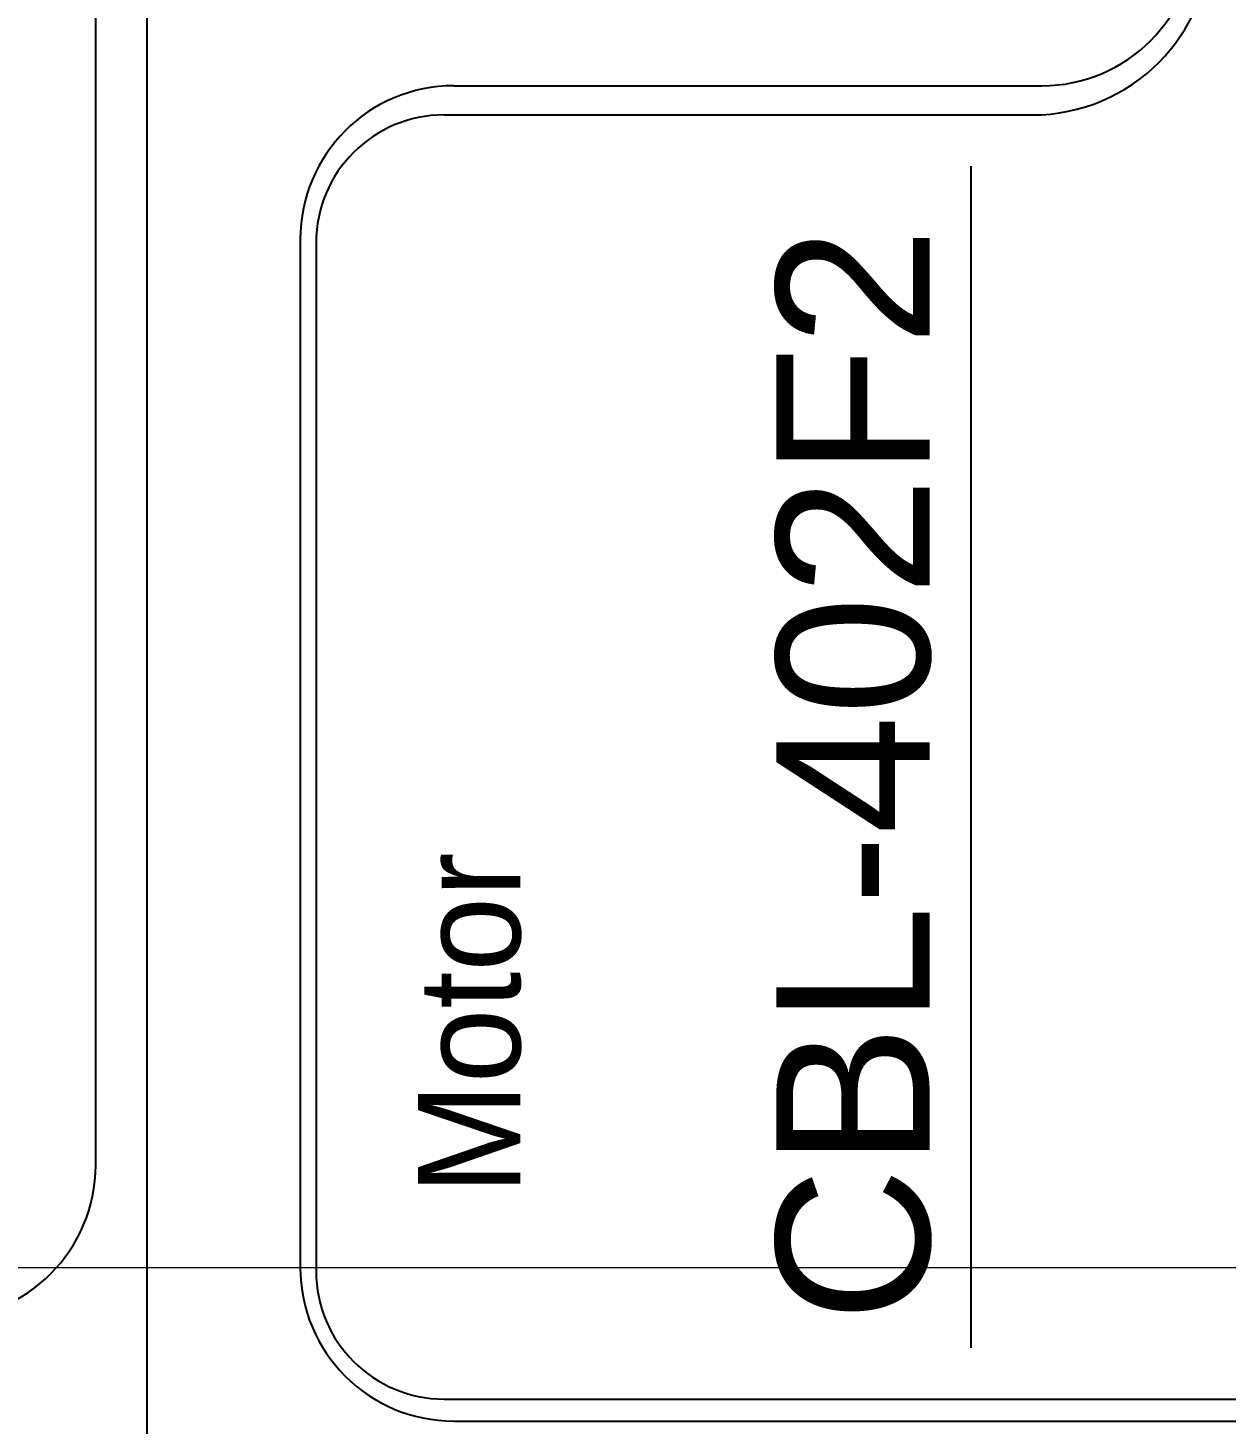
# Model space of a CAD drawing. Header units: inches. Extents: x 0 to 77285, y -118 to 40065.
# Drawn here: x 43948.7 to 43972.13, y 16752.75 to 16780.04 of the extents above; entities that cross this region are included whole.
import ezdxf
from ezdxf.enums import TextEntityAlignment as Align

# ---------------------------------------------------------------- set-up
doc = ezdxf.new("R2010")
doc.units = ezdxf.units.IN
doc.header["$LTSCALE"] = 5
doc.header["$MEASUREMENT"] = 0
doc.layers.add('88', color=35, linetype='Continuous', lineweight=5)
doc.layers.add('99', color=181, linetype='Continuous')
doc.layers.add('Y', color=60, linetype='Continuous')
doc.styles.add('SCI', font='')
doc.styles.get('SCI').set_extended_font_data('Gulim')

# ---------------------------------------------------------------- blocks, each defined once
blk = doc.blocks.new('A$C8b1ceeae')
blk.add_line((13, -10), (97, -10))
blk.add_arc((13, -7), 3, 180, 270)
blk = doc.blocks.new('A$C9c3b0687E')
for p, q in [((114.497, 28.5), (8.5, 28.5)), ((114.5, 28.5), (8.5, 28.5)), ((36.598, 25.5), (16.497, 25.5)), ((36.528, 25.19), (16.428, 25.19)), ((13.928, 22.69), (13.928, 0.69)), ((39.028, 22.69), (39.028, 11.19)), ((13.497, 22.5), (13.497, 0.5)), ((39.598, 22.5), (39.598, 11)), ((38.028, 12.389), (14.928, 12.389))]:
    blk.add_line(p, q)
for centre, radius, start, end in [((16.497, 22.5), 3, 90, 180), ((36.598, 22.5), 3, 0, 90), ((16.428, 22.69), 2.5, 90, 180), ((36.528, 22.69), 2.5, 0, 90), ((42.528, 11.19), 3.5, 180, 270), ((42.598, 11), 3, 180, 270)]:
    blk.add_arc(centre, radius, start, end)
at = {"style": 'SCI'}
blk.add_text('Motor', height=2, dxfattribs=at).set_placement((17.923, 21.198))
at = {"style": 'SCI', "width": 0.959345}
blk.add_text('CBL-402F2', height=3, dxfattribs=at).set_placement((15.428, 13.195), (36.835, 13.195), align=Align.FIT)
blk = doc.blocks.new('A$C44923449')
at = {"layer": '99'}
blk.add_blockref('A$C9c3b0687E', (189.5, -57.5), dxfattribs=at)
at = {"layer": 'Y'}
blk.add_blockref('A$C8b1ceeae', (195, -18), dxfattribs=at)
blk = doc.blocks.new('A$C323c1dae')
blk.add_line((38.5, 0), (38.5, -71))
blk.add_line((38.5, 0), (38.5, -71))

msp = doc.modelspace()

# ---------------------------------------------------------------- block references
at = {"rotation": 90}
msp.add_blockref('A$C44923449', (43922.02874343, 16549.80835887, 0.00000001), dxfattribs=at)
at = {"layer": '88', "rotation": 90}
msp.add_blockref('A$C323c1dae', (43940.02874343, 16717.30835887, 0.00000001), dxfattribs=at)

doc.saveas('drawing.dxf')
